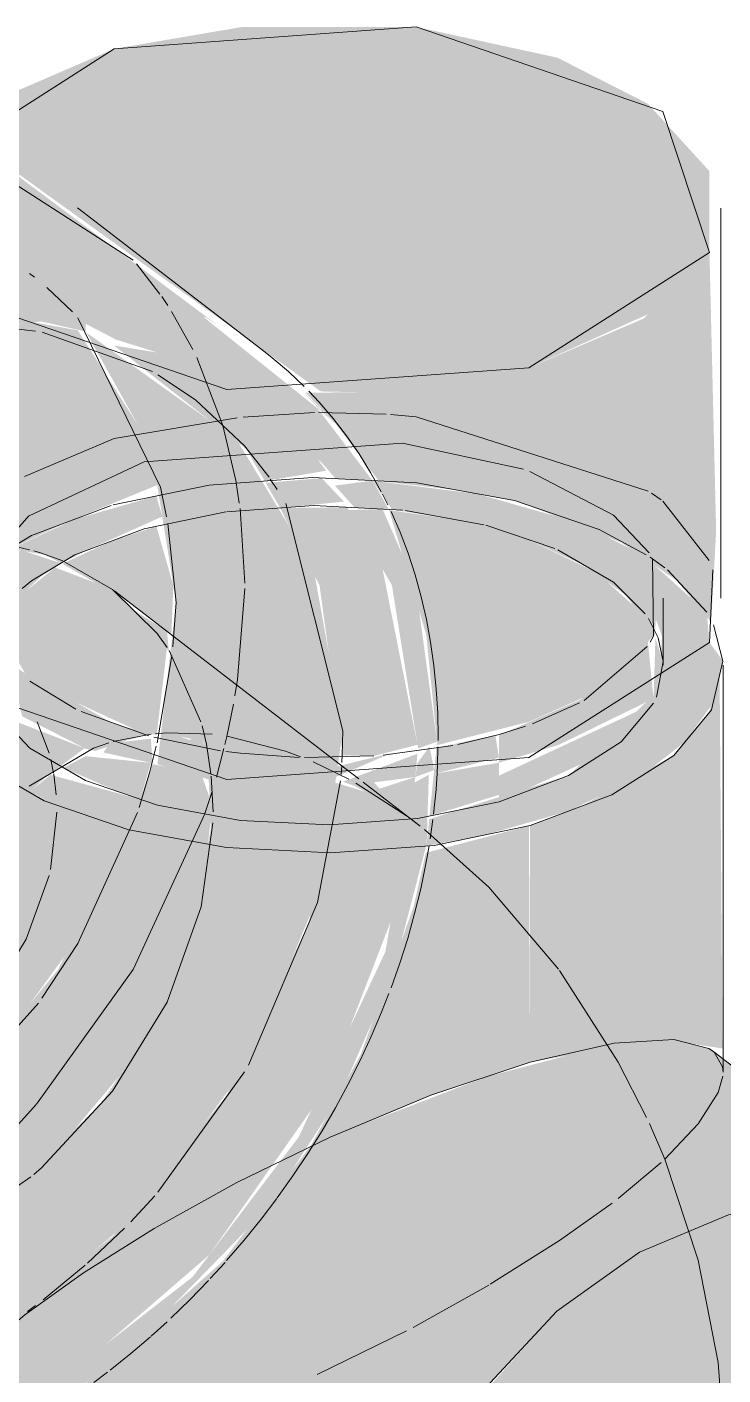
# Model space of a CAD drawing. Header units: metres. Extents: x 34 to 87, y -2.3 to 19.3.
# Drawn here: x 64.2965 to 64.3225, y 16.4291 to 16.4795 of the extents above; entities that cross this region are included whole.
import ezdxf

# ---------------------------------------------------------------- set-up
doc = ezdxf.new("R2010")
doc.units = ezdxf.units.M
doc.layers.add('P-SANR-FIXT', color=7, linetype='Continuous', lineweight=5)

# ---------------------------------------------------------------- blocks, each defined once
blk = doc.blocks.new('UT_Ducha higiênica - UT_Ducha higiênica-3698909-3D_DT_01')
at = {"layer": 'P-SANR-FIXT', "true_color": 0xf4f4f4, "transparency": 33554560}
for points in [[(-22.908206, 16.466787), (-22.90376, 16.468785), (-22.90146, 16.471093), (-22.90146, 16.474133), (-22.90376, 16.476651), (-22.907139, 16.478373), (-22.912415, 16.479521), (-22.918917, 16.479521), (-22.923698, 16.478706), (-22.908639, 16.467121)], [(-22.913674, 16.465855), (-22.908206, 16.466787), (-22.923698, 16.478706), (-22.928015, 16.476838), (-22.929912, 16.474934), (-22.9273, 16.474041), (-22.915978, 16.465902), (-22.914443, 16.465871)], [(-22.919701, 16.468277), (-22.927987, 16.474467), (-22.929912, 16.474934), (-22.930444, 16.4744), (-22.930592, 16.470059), (-22.926079, 16.470318), (-22.920256, 16.468658), (-22.919828, 16.468364)], [(-22.915159, 16.453216), (-22.916273, 16.459397), (-22.919113, 16.464081), (-22.924749, 16.46811), (-22.922307, 16.463739), (-22.92139, 16.45801), (-22.915534, 16.453504)], [(-22.91344, 16.461495), (-22.91405, 16.462568), (-22.915459, 16.462383), (-22.914715, 16.46156), (-22.913542, 16.4615)], [(-22.9035, 16.454477), (-22.90146, 16.456525), (-22.901564, 16.457649), (-22.903917, 16.459769), (-22.906256, 16.46097), (-22.910116, 16.46207), (-22.91405, 16.462568), (-22.913323, 16.461489), (-22.91094, 16.461109), (-22.908163, 16.460338), (-22.906061, 16.459363), (-22.90458, 16.45828), (-22.903507, 16.456764), (-22.90346, 16.457378), (-22.903233, 16.456764), (-22.90331, 16.455292)], [(-22.909324, 16.450573), (-22.905544, 16.452303), (-22.904549, 16.453055), (-22.904031, 16.45401), (-22.909324, 16.451548), (-22.909324, 16.450826)], [(-22.912784, 16.450048), (-22.914003, 16.451294), (-22.912449, 16.451496), (-22.912373, 16.452366), (-22.915159, 16.451317), (-22.914723, 16.451166), (-22.913042, 16.450197)], [(-22.912449, 16.451496), (-22.911748, 16.451753), (-22.911919, 16.452637), (-22.912373, 16.452013), (-22.912411, 16.451753)], [(-22.930935, 16.425384), (-22.928771, 16.42636), (-22.923648, 16.429555), (-22.917962, 16.435387), (-22.915258, 16.439604), (-22.913323, 16.444036), (-22.912026, 16.448996), (-22.911948, 16.451581), (-22.912479, 16.451287), (-22.91357, 16.444968), (-22.916812, 16.438038), (-22.920773, 16.432815), (-22.927095, 16.427907), (-22.930639, 16.426082), (-22.930934, 16.426184), (-22.930935, 16.425422)]]:
    blk.add_hatch(color=7, dxfattribs=at).paths.add_polyline_path(points)
h = blk.add_hatch(color=7, dxfattribs=at)
h.paths.add_polyline_path([(-22.908206, 16.453558), (-22.905586, 16.454721), (-22.903551, 16.456764), (-22.90376, 16.457409), (-22.905653, 16.459126), (-22.908206, 16.460353), (-22.908206, 16.453866)])
h.paths.add_polyline_path([(-22.901401, 16.457174), (-22.90121, 16.460685), (-22.90146, 16.471093), (-22.903917, 16.468627), (-22.908206, 16.466787), (-22.908206, 16.461637), (-22.904757, 16.460258), (-22.902689, 16.458842), (-22.90146, 16.457355)])
h = blk.add_hatch(color=7, dxfattribs=at)
h.paths.add_polyline_path([(-22.912348, 16.452563), (-22.91164, 16.452814), (-22.912436, 16.458652), (-22.913674, 16.461507), (-22.914936, 16.461469), (-22.913323, 16.458652), (-22.912367, 16.45268)])
h.paths.add_polyline_path([(-22.91405, 16.462568), (-22.9161, 16.465267), (-22.920799, 16.46903), (-22.926874, 16.470506), (-22.930694, 16.469762), (-22.930466, 16.468056), (-22.92642, 16.468516), (-22.924766, 16.468139), (-22.924766, 16.468429), (-22.923638, 16.46784), (-22.920318, 16.466802), (-22.915952, 16.463244), (-22.915427, 16.462638), (-22.914158, 16.462574)])
h.paths.add_polyline_path([(-22.915427, 16.464693), (-22.916724, 16.465972), (-22.915952, 16.465146)])
h = blk.add_hatch(color=7, dxfattribs=at)
h.paths.add_polyline_path([(-22.914003, 16.452281), (-22.91237, 16.452698), (-22.913674, 16.459266), (-22.914996, 16.461574), (-22.917504, 16.461546), (-22.916029, 16.458652), (-22.915159, 16.452305)])
h.paths.add_polyline_path([(-22.921566, 16.456812), (-22.921493, 16.458652), (-22.922127, 16.460865), (-22.92382, 16.460306), (-22.925638, 16.459461), (-22.92312, 16.45801), (-22.921728, 16.456937)])
h.paths.add_polyline_path([(-22.927566, 16.460025), (-22.925546, 16.460987), (-22.922093, 16.462403), (-22.922331, 16.463889), (-22.925062, 16.468186), (-22.92678, 16.468499), (-22.930694, 16.467772), (-22.930694, 16.465837), (-22.930164, 16.465272), (-22.928628, 16.461417), (-22.928217, 16.460119), (-22.927704, 16.460045)])
h.paths.add_polyline_path([(-22.91808, 16.462553), (-22.915778, 16.462939), (-22.916582, 16.463999), (-22.920773, 16.467144), (-22.923712, 16.467619), (-22.91876, 16.463739), (-22.918154, 16.462682)])
h = blk.add_hatch(color=7, dxfattribs=at)
h.paths.add_polyline_path([(-22.911654, 16.452682), (-22.908206, 16.453558), (-22.908206, 16.460353), (-22.91094, 16.461109), (-22.913431, 16.461469), (-22.912039, 16.456798), (-22.91164, 16.452814)])
h.paths.add_polyline_path([(-22.908206, 16.461637), (-22.908206, 16.466787), (-22.914443, 16.465871), (-22.916553, 16.465855), (-22.915427, 16.464693), (-22.913815, 16.462556), (-22.91094, 16.46222), (-22.908745, 16.461822)])
h = blk.add_hatch(color=7, dxfattribs=at)
h.paths.add_polyline_path([(-22.91541, 16.451503), (-22.913323, 16.452397), (-22.915352, 16.451896), (-22.915402, 16.451557)])
h.paths.add_polyline_path([(-22.921658, 16.456184), (-22.921728, 16.456937), (-22.923151, 16.457853), (-22.921668, 16.456206)])
h.paths.add_polyline_path([(-22.925674, 16.459479), (-22.924766, 16.459951), (-22.921905, 16.461227), (-22.922127, 16.461997), (-22.925178, 16.461125), (-22.92755, 16.460023), (-22.926294, 16.459796)])
h.paths.add_polyline_path([(-22.917504, 16.461546), (-22.915117, 16.461786), (-22.915952, 16.462665), (-22.918041, 16.462485), (-22.91766, 16.46182)])
h = blk.add_hatch(color=7, dxfattribs=at)
h.paths.add_polyline_path([(-22.891686, 16.433828), (-22.894737, 16.436171), (-22.894993, 16.435276), (-22.893732, 16.434871), (-22.892088, 16.434033)])
h.paths.add_polyline_path([(-22.930934, 16.441347), (-22.930771, 16.444557), (-22.930937, 16.444377), (-22.930934, 16.441461)])
h.paths.add_polyline_path([(-22.928011, 16.449766), (-22.926318, 16.451453), (-22.924807, 16.452573), (-22.927343, 16.453555), (-22.927755, 16.450479)])
h.paths.add_polyline_path([(-22.922116, 16.453064), (-22.921728, 16.456339), (-22.923765, 16.458506), (-22.925915, 16.459325), (-22.927704, 16.457869), (-22.92804, 16.457087), (-22.926861, 16.45508), (-22.922811, 16.453216), (-22.922127, 16.453067)])
h.paths.add_polyline_path([(-22.928375, 16.459508), (-22.927704, 16.460045), (-22.928422, 16.45986), (-22.928416, 16.459815)])
h = blk.add_hatch(color=7, dxfattribs=at)
h.paths.add_polyline_path([(-22.924401, 16.452473), (-22.923251, 16.452861), (-22.922331, 16.453111), (-22.923765, 16.453502), (-22.927143, 16.455441), (-22.927635, 16.455819), (-22.927143, 16.453764), (-22.924766, 16.452552)])
h.paths.add_polyline_path([(-22.928151, 16.457331), (-22.92642, 16.459003), (-22.925674, 16.459479), (-22.927147, 16.459965), (-22.927894, 16.459815), (-22.928344, 16.45927), (-22.928217, 16.457478)])
h = blk.add_hatch(color=7, dxfattribs=at)
h.paths.add_polyline_path([(-22.933587, 16.428222), (-22.927816, 16.431035), (-22.922984, 16.435005), (-22.918721, 16.440735), (-22.916051, 16.44713), (-22.915159, 16.453216), (-22.92139, 16.45801), (-22.922085, 16.451969), (-22.92017, 16.451404), (-22.920093, 16.449522), (-22.920843, 16.44554), (-22.922203, 16.442303), (-22.924201, 16.439283), (-22.927438, 16.436167), (-22.930644, 16.434213), (-22.933094, 16.433256), (-22.936147, 16.432805), (-22.939776, 16.433035), (-22.939572, 16.432821), (-22.933789, 16.428377)])
h.paths.add_polyline_path([(-22.920338, 16.452677), (-22.921236, 16.453009), (-22.920357, 16.452824)])
h = blk.add_hatch(color=7, dxfattribs=at)
h.paths.add_polyline_path([(-22.912033, 16.448921), (-22.909815, 16.449339), (-22.906726, 16.450219), (-22.903979, 16.451548), (-22.90238, 16.452805), (-22.901322, 16.454257), (-22.900956, 16.455829), (-22.90146, 16.456525), (-22.906726, 16.451548), (-22.91094, 16.45024), (-22.911933, 16.449917), (-22.912031, 16.448941)])
h.paths.add_polyline_path([(-22.923218, 16.449543), (-22.922735, 16.450661), (-22.926082, 16.451579), (-22.92688, 16.450931), (-22.925062, 16.450174), (-22.924189, 16.449875)])
h = blk.add_hatch(color=7, dxfattribs=at)
h.paths.add_polyline_path([(-22.909324, 16.452029), (-22.907102, 16.452692), (-22.903551, 16.454426), (-22.90376, 16.456554), (-22.906256, 16.454395), (-22.909324, 16.453055), (-22.909324, 16.452219)])
h.paths.add_polyline_path([(-22.903546, 16.454431), (-22.9035, 16.454477), (-22.903198, 16.455829), (-22.90348, 16.456683), (-22.903521, 16.455292)])
h = blk.add_hatch(color=7, dxfattribs=at)
h.paths.add_polyline_path([(-22.908163, 16.40763), (-22.906626, 16.408496), (-22.907269, 16.408348), (-22.908163, 16.407794)])
h.paths.add_polyline_path([(-22.908163, 16.44084), (-22.90376, 16.441626), (-22.902249, 16.441548), (-22.90097, 16.441351), (-22.901081, 16.455292), (-22.90148, 16.45389), (-22.902797, 16.452303), (-22.906256, 16.450396), (-22.908163, 16.44968), (-22.908163, 16.441548)])
h = blk.add_hatch(color=7, dxfattribs=at)
h.paths.add_polyline_path([(-22.940329, 16.427149), (-22.933587, 16.428222), (-22.939823, 16.433014), (-22.940618, 16.432657), (-22.946651, 16.431965), (-22.952337, 16.433558), (-22.944885, 16.428256), (-22.941524, 16.42744)])
h.paths.add_polyline_path([(-22.936147, 16.432805), (-22.931877, 16.433695), (-22.928445, 16.435449), (-22.926124, 16.437211), (-22.923159, 16.440742), (-22.921728, 16.443079), (-22.920427, 16.446802), (-22.920042, 16.450439), (-22.920447, 16.451613), (-22.922275, 16.451978), (-22.92276, 16.450604), (-22.925792, 16.444313), (-22.930114, 16.439019), (-22.935371, 16.435008), (-22.938896, 16.433202), (-22.937343, 16.432977)])
h.paths.add_polyline_path([(-22.920338, 16.452677), (-22.920447, 16.453068), (-22.921013, 16.452824), (-22.920447, 16.452701)])
h = blk.add_hatch(color=7, dxfattribs=at)
h.paths.add_polyline_path([(-22.911762, 16.451613), (-22.909324, 16.452219), (-22.909462, 16.453055), (-22.911663, 16.45259), (-22.911748, 16.451753)])
h.paths.add_polyline_path([(-22.92227, 16.452009), (-22.922331, 16.452928), (-22.923888, 16.452746), (-22.924104, 16.452408), (-22.922331, 16.452023)])
h = blk.add_hatch(color=7, dxfattribs=at)
h.paths.add_polyline_path([(-22.911921, 16.450037), (-22.909324, 16.450826), (-22.909324, 16.452029), (-22.911762, 16.451613), (-22.91192, 16.450048)])
h.paths.add_polyline_path([(-22.922735, 16.450661), (-22.922331, 16.452023), (-22.924774, 16.452275), (-22.925596, 16.451837), (-22.923494, 16.450921), (-22.923159, 16.450806)])
h = blk.add_hatch(color=7, dxfattribs=at)
h.paths.add_polyline_path([(-22.930937, 16.426186), (-22.926245, 16.428377), (-22.920147, 16.433642), (-22.915781, 16.439852), (-22.913161, 16.44664), (-22.912449, 16.451496), (-22.914003, 16.450986), (-22.914347, 16.450949), (-22.915442, 16.451287), (-22.916437, 16.446021), (-22.919509, 16.439588), (-22.923765, 16.434321), (-22.929139, 16.430214), (-22.933587, 16.428222), (-22.930948, 16.426195)])
h.paths.add_polyline_path([(-22.939823, 16.433014), (-22.939264, 16.433264), (-22.94071, 16.433695), (-22.940125, 16.433246)])
h = blk.add_hatch(color=7, dxfattribs=at)
h.paths.add_polyline_path([(-22.91475, 16.40622), (-22.911003, 16.406726), (-22.909939, 16.406962), (-22.908163, 16.407794), (-22.908304, 16.408053), (-22.914245, 16.406364)])
h.paths.add_polyline_path([(-22.924062, 16.407767), (-22.924572, 16.410712), (-22.924286, 16.412574), (-22.926479, 16.410866), (-22.926878, 16.409979), (-22.924844, 16.408222), (-22.92441, 16.40797)])
h.paths.add_polyline_path([(-22.930075, 16.409213), (-22.928925, 16.410379), (-22.927037, 16.411607), (-22.923431, 16.413428), (-22.92061, 16.414201), (-22.916494, 16.415072), (-22.922203, 16.419765), (-22.924844, 16.42288), (-22.927434, 16.427132), (-22.930936, 16.425091), (-22.930771, 16.410776), (-22.930283, 16.409434)])
h.paths.add_polyline_path([(-22.9164, 16.437664), (-22.911746, 16.439644), (-22.908163, 16.44084), (-22.908206, 16.449671), (-22.91206, 16.448662), (-22.912517, 16.44664), (-22.914482, 16.441144), (-22.916348, 16.43774)])
h.paths.add_polyline_path([(-22.93081, 16.438455), (-22.928698, 16.440481), (-22.924844, 16.44578), (-22.923218, 16.449543), (-22.927037, 16.450962), (-22.928011, 16.449766), (-22.929115, 16.447091), (-22.930495, 16.444532), (-22.930934, 16.441347), (-22.93086, 16.439606)])
h = blk.add_hatch(color=7, dxfattribs=at)
h.paths.add_polyline_path([(-22.91357, 16.418236), (-22.912742, 16.42288), (-22.911272, 16.426301), (-22.909815, 16.428679), (-22.90716, 16.43154), (-22.90376, 16.433873), (-22.899837, 16.435273), (-22.897052, 16.435573), (-22.895042, 16.435539), (-22.894737, 16.436171), (-22.90148, 16.441351), (-22.902797, 16.441685), (-22.90511, 16.441528), (-22.909815, 16.440288), (-22.91526, 16.438193), (-22.9164, 16.437664), (-22.919646, 16.433401), (-22.925276, 16.428377), (-22.926119, 16.42789), (-22.913644, 16.418293)])
h.paths.add_polyline_path([(-22.935371, 16.435008), (-22.933877, 16.435967), (-22.93081, 16.438455), (-22.931058, 16.444246), (-22.932913, 16.442332), (-22.935599, 16.440518), (-22.938985, 16.439358), (-22.940679, 16.439091), (-22.935775, 16.435319)])
h = blk.add_hatch(color=7, dxfattribs=at)
h.paths.add_polyline_path([(-22.908163, 16.408093), (-22.907215, 16.408601), (-22.908163, 16.408784), (-22.908163, 16.40812)])
h.paths.add_polyline_path([(-22.901927, 16.40915), (-22.90148, 16.409994), (-22.902299, 16.40956)])
h.paths.add_polyline_path([(-22.902299, 16.41546), (-22.90096, 16.415689), (-22.901232, 16.423903), (-22.901707, 16.421521), (-22.903304, 16.418101), (-22.904575, 16.416255), (-22.903669, 16.415658), (-22.902706, 16.415519)])
h.paths.add_polyline_path([(-22.90097, 16.440661), (-22.90098, 16.440967), (-22.901102, 16.44084)])
h = blk.add_hatch(color=7, dxfattribs=at)
h.paths.add_polyline_path([(-22.901363, 16.408526), (-22.899675, 16.409069), (-22.897997, 16.410011), (-22.899376, 16.410592), (-22.90138, 16.409809), (-22.901876, 16.409093), (-22.90138, 16.408545)])
h.paths.add_polyline_path([(-22.913273, 16.415986), (-22.906349, 16.418236), (-22.9066, 16.419168), (-22.906653, 16.420828), (-22.906154, 16.42288), (-22.905267, 16.424585), (-22.904156, 16.42594), (-22.902803, 16.427056), (-22.901121, 16.42791), (-22.899837, 16.4282), (-22.898487, 16.4284), (-22.895405, 16.435335), (-22.89776, 16.43558), (-22.90148, 16.434831), (-22.904069, 16.433743), (-22.90716, 16.43154), (-22.91, 16.428377), (-22.911852, 16.425354), (-22.913133, 16.421792), (-22.913448, 16.417312), (-22.913275, 16.416004)])
h.paths.add_polyline_path([(-22.88836, 16.422036), (-22.887932, 16.425518), (-22.888523, 16.428377), (-22.89046, 16.423848), (-22.888369, 16.422044)])
h.paths.add_polyline_path([(-22.891734, 16.423208), (-22.891734, 16.423821), (-22.892051, 16.423576), (-22.891744, 16.423219)])
at = {"layer": 'P-SANR-FIXT', "color": 8, "true_color": 0x7a7a7a}
for p, q in [((-22.929798, 16.475189), (-22.922988, 16.470806)), ((-22.918059, 16.467366), (-22.92507, 16.472759)), ((-22.923698, 16.464138), (-22.91911, 16.464921)), ((-22.918884, 16.464945), (-22.916219, 16.465117)), ((-22.916054, 16.46512), (-22.913537, 16.465056)), ((-22.927053, 16.462726), (-22.923698, 16.464138)), ((-22.926884, 16.461259), (-22.922581, 16.463278)), ((-22.908167, 16.462907), (-22.90505, 16.461282)), ((-22.903622, 16.462096), (-22.903266, 16.461847)), ((-22.919532, 16.4614), (-22.922581, 16.460772)), ((-22.909888, 16.460923), (-22.912815, 16.461456)), ((-22.903204, 16.4618), (-22.901468, 16.459588)), ((-22.907234, 16.460031), (-22.909819, 16.460905)), ((-22.905043, 16.461277), (-22.903709, 16.459867)), ((-22.925588, 16.459553), (-22.923765, 16.458506)), ((-22.903133, 16.459313), (-22.903681, 16.459704)), ((-22.926793, 16.458823), (-22.927147, 16.458539)), ((-22.901561, 16.457649), (-22.903029, 16.459232)), ((-22.915717, 16.452316), (-22.923683, 16.458444)), ((-22.903787, 16.456371), (-22.906145, 16.454359)), ((-22.903444, 16.454481), (-22.903191, 16.455806)), ((-22.925139, 16.454036), (-22.926861, 16.45508)), ((-22.90632, 16.454263), (-22.908069, 16.453485)), ((-22.922409, 16.453031), (-22.924933, 16.453938)), ((-22.908329, 16.453392), (-22.909324, 16.453079)), ((-22.919735, 16.452479), (-22.922219, 16.45298)), ((-22.920038, 16.453098), (-22.921731, 16.45314)), ((-22.920342, 16.453099), (-22.920259, 16.452722)), ((-22.917305, 16.452458), (-22.919485, 16.453025)), ((-22.911598, 16.452861), (-22.911598, 16.452981)), ((-22.909324, 16.453079), (-22.91086, 16.452707)), ((-22.924473, 16.45257), (-22.92688, 16.451154)), ((-22.914003, 16.452281), (-22.916593, 16.452219)), ((-22.911054, 16.452668), (-22.913656, 16.452309)), ((-22.925866, 16.450829), (-22.925959, 16.451606)), ((-22.922368, 16.451707), (-22.922771, 16.450361)), ((-22.920078, 16.451523), (-22.92001, 16.450197)), ((-22.912784, 16.450048), (-22.914679, 16.451268)), ((-22.912266, 16.449661), (-22.914398, 16.451302)), ((-22.926079, 16.44804), (-22.925841, 16.450181)), ((-22.912264, 16.449663), (-22.912619, 16.449929)), ((-22.911895, 16.449182), (-22.911796, 16.449908)), ((-22.926536, 16.443046), (-22.930731, 16.438368)), ((-22.90148, 16.441351), (-22.901348, 16.441266)), ((-22.903133, 16.437213), (-22.903704, 16.438545)), ((-22.904868, 16.43575), (-22.903264, 16.437089)), ((-22.920111, 16.432755), (-22.91956, 16.43336)), ((-22.912536, 16.430931), (-22.909702, 16.432514)), ((-22.922325, 16.4306), (-22.921729, 16.431143)), ((-22.916114, 16.429176), (-22.912784, 16.430803)), ((-22.92446, 16.428876), (-22.923948, 16.429261))]:
    blk.add_line(p, q, dxfattribs=at)
at = {"layer": 'P-SANR-FIXT'}
for p, q in [((-22.901035, 16.458178), (-22.901035, 16.472747)), ((-22.903187, 16.455672), (-22.903187, 16.458178)), ((-22.900952, 16.440461), (-22.900952, 16.455672)), ((-22.891605, 16.433766), (-22.901346, 16.44126))]:
    blk.add_line(p, q, dxfattribs=at)
at = {"layer": 'P-SANR-FIXT', "color": 9, "true_color": 0xb7b7b7}
for p, q in [((-22.922867, 16.470666), (-22.921992, 16.46954)), ((-22.92687, 16.470307), (-22.926685, 16.470167)), ((-22.926221, 16.469792), (-22.925258, 16.468874)), ((-22.921928, 16.469449), (-22.921704, 16.469117)), ((-22.92156, 16.468893), (-22.920758, 16.467467)), ((-22.925062, 16.468658), (-22.921974, 16.46233)), ((-22.928269, 16.468348), (-22.926643, 16.468159)), ((-22.926389, 16.468114), (-22.922276, 16.466643)), ((-22.920615, 16.467175), (-22.919648, 16.464635)), ((-22.922072, 16.466527), (-22.920668, 16.465587)), ((-22.913722, 16.462157), (-22.913947, 16.462563)), ((-22.913482, 16.46167), (-22.913674, 16.46206)), ((-22.917293, 16.461717), (-22.915159, 16.453216)), ((-22.921703, 16.460973), (-22.92139, 16.45801)), ((-22.927508, 16.460129), (-22.926873, 16.459989)), ((-22.923765, 16.458506), (-22.922076, 16.456827)), ((-22.92139, 16.45801), (-22.921481, 16.456704)), ((-22.922072, 16.456821), (-22.921728, 16.456339)), ((-22.903191, 16.455806), (-22.903375, 16.456691)), ((-22.92155, 16.456028), (-22.922102, 16.452771)), ((-22.921651, 16.456221), (-22.920463, 16.45356)), ((-22.926132, 16.452387), (-22.926575, 16.453554)), ((-22.92042, 16.453406), (-22.920342, 16.453099)), ((-22.923907, 16.452772), (-22.924473, 16.45257)), ((-22.922321, 16.45309), (-22.923742, 16.452824)), ((-22.921731, 16.45314), (-22.922155, 16.453108)), ((-22.915159, 16.453216), (-22.915178, 16.452326)), ((-22.92213, 16.452648), (-22.922368, 16.451707)), ((-22.920259, 16.452722), (-22.920088, 16.451614)), ((-22.916739, 16.452248), (-22.917305, 16.452458)), ((-22.914557, 16.451423), (-22.915717, 16.452316)), ((-22.91162, 16.45195), (-22.911604, 16.452627)), ((-22.925965, 16.451643), (-22.926069, 16.452146)), ((-22.914938, 16.451412), (-22.916273, 16.452059)), ((-22.91164, 16.451634), (-22.91162, 16.45195)), ((-22.915241, 16.45135), (-22.9161, 16.446802)), ((-22.920047, 16.450951), (-22.920315, 16.450127)), ((-22.920319, 16.450115), (-22.922988, 16.444306)), ((-22.9161, 16.446802), (-22.918689, 16.440725)), ((-22.922988, 16.444306), (-22.926602, 16.439268)), ((-22.918831, 16.440481), (-22.922068, 16.435981)), ((-22.926612, 16.439257), (-22.927504, 16.438269)), ((-22.922187, 16.435845), (-22.923085, 16.434873)), ((-22.923317, 16.434635), (-22.924695, 16.433328)), ((-22.924783, 16.433251), (-22.926361, 16.431959)), ((-22.92664, 16.43175), (-22.926947, 16.431526))]:
    blk.add_line(p, q, dxfattribs=at)
at = {"layer": 'P-SANR-FIXT', "color": 254, "true_color": 0xd5d5d5}
for p, q in [((-22.919648, 16.464635), (-22.91916, 16.462575)), ((-22.921974, 16.46233), (-22.921746, 16.461219)), ((-22.91787, 16.462629), (-22.917614, 16.462243)), ((-22.919, 16.461531), (-22.918826, 16.458738)), ((-22.918827, 16.458534), (-22.919093, 16.455144)), ((-22.921481, 16.456704), (-22.921514, 16.45636)), ((-22.919494, 16.453011), (-22.919566, 16.452704)), ((-22.915178, 16.452326), (-22.915192, 16.452035))]:
    blk.add_line(p, q, dxfattribs=at)
at = {"layer": 'P-SANR-FIXT', "color": 254, "true_color": 0xe4e4e4}
for p, q in [((-22.91916, 16.462575), (-22.919027, 16.461733)), ((-22.919093, 16.455144), (-22.919191, 16.454528)), ((-22.919245, 16.45422), (-22.919494, 16.453011)), ((-22.919602, 16.452557), (-22.919886, 16.451491)), ((-22.915199, 16.451919), (-22.915222, 16.451583))]:
    blk.add_line(p, q, dxfattribs=at)
at = {"layer": 'P-SANR-FIXT'}
for points in [[(-22.923698, 16.478706, 0), (-22.912415, 16.479521, 0), (-22.903204, 16.476368, 0), (-22.90146, 16.471093, 0), (-22.908206, 16.466787, 0)], [(-22.908206, 16.466787, 0), (-22.919489, 16.465972, 0), (-22.9287, 16.469126, 0), (-22.930444, 16.4744, 0), (-22.923698, 16.478706, 0)], [(-22.908206, 16.452219, 0), (-22.919489, 16.451404, 0), (-22.9287, 16.454557, 0), (-22.930742, 16.458916, 0)], [(-22.901335, 16.459234, 0), (-22.90146, 16.456525, 0), (-22.908206, 16.452219, 0)], [(-22.930675, 16.457011, 0), (-22.930948, 16.455515, 0), (-22.93035, 16.453706, 0), (-22.928771, 16.452031, 0), (-22.926318, 16.450604, 0), (-22.923159, 16.449522, 0), (-22.919509, 16.44886, 0), (-22.915616, 16.448662, 0), (-22.911746, 16.448941, 0), (-22.908163, 16.44968, 0)], [(-22.908163, 16.44968, 0), (-22.90511, 16.450826, 0), (-22.902797, 16.452303, 0), (-22.90138, 16.45401, 0), (-22.900956, 16.455829, 0), (-22.901306, 16.457184, 0)], [(-22.928405, 16.45436, 0), (-22.928205, 16.453999, 0), (-22.926861, 16.452573, 0), (-22.924774, 16.451359, 0), (-22.922085, 16.450439, 0), (-22.918979, 16.449875, 0), (-22.915666, 16.449706, 0), (-22.912373, 16.449944, 0), (-22.909324, 16.450573, 0)], [(-22.909324, 16.450573, 0), (-22.906726, 16.451548, 0), (-22.904757, 16.452805, 0), (-22.903551, 16.454257, 0)], [(-22.908163, 16.44084, 0), (-22.905024, 16.441548, 0), (-22.902789, 16.441686, 0), (-22.90148, 16.441351, 0)], [(-22.928771, 16.42993, 0), (-22.927037, 16.431394, 0), (-22.924844, 16.432969, 0), (-22.922203, 16.43463, 0), (-22.91912, 16.43634, 0), (-22.915631, 16.438038, 0), (-22.911867, 16.439604, 0), (-22.908163, 16.44084, 0)], [(-22.895099, 16.435383, 0), (-22.897433, 16.435628, 0), (-22.900751, 16.435137, 0), (-22.904069, 16.433743, 0), (-22.90716, 16.43154, 0), (-22.909815, 16.428679, 0), (-22.911852, 16.425354, 0), (-22.913133, 16.421792, 0), (-22.91357, 16.418236, 0)]]:
    blk.add_polyline3d(points, dxfattribs=at)
at = {"layer": 'P-SANR-FIXT', "color": 8, "true_color": 0x7a7a7a}
for points in [[(-22.916602, 16.466089, 0), (-22.917188, 16.466642, 0), (-22.917801, 16.467163, 0), (-22.918059, 16.467366, 0)], [(-22.913947, 16.462563, 0), (-22.914122, 16.462879, 0), (-22.914555, 16.463576, 0), (-22.91502, 16.464247, 0), (-22.915517, 16.46489, 0), (-22.916044, 16.465504, 0), (-22.916432, 16.465911, 0)], [(-22.913383, 16.465045, 0), (-22.912415, 16.464953, 0), (-22.903751, 16.46218, 0)], [(-22.922581, 16.463278, 0), (-22.912926, 16.463975, 0), (-22.90841, 16.462993, 0)], [(-22.903828, 16.4598, 0), (-22.905586, 16.46074, 0), (-22.908745, 16.461822, 0), (-22.912396, 16.462484, 0), (-22.916288, 16.462682, 0), (-22.920158, 16.462403, 0), (-22.923742, 16.461664, 0)], [(-22.923819, 16.461642, 0), (-22.926794, 16.460518, 0), (-22.928763, 16.459319, 0)], [(-22.912926, 16.461469, 0), (-22.916238, 16.461638, 0), (-22.91949, 16.461405, 0)], [(-22.911598, 16.452981, 0), (-22.911615, 16.453883, 0), (-22.911668, 16.454776, 0), (-22.911756, 16.455658, 0), (-22.911879, 16.456528, 0), (-22.912038, 16.457384, 0), (-22.912232, 16.458225, 0), (-22.91246, 16.45905, 0), (-22.912724, 16.459857, 0), (-22.913023, 16.460645, 0), (-22.913355, 16.461412, 0)], [(-22.928716, 16.458244, 0), (-22.928353, 16.459593, 0), (-22.926887, 16.461257, 0)], [(-22.922581, 16.460772, 0), (-22.925178, 16.459796, 0), (-22.92679, 16.458825, 0)], [(-22.903862, 16.457587, 0), (-22.905043, 16.458771, 0), (-22.907131, 16.459985, 0)], [(-22.903586, 16.459658, 0), (-22.903551, 16.456764, 0), (-22.903679, 16.456539, 0)], [(-22.903375, 16.456691, 0), (-22.903699, 16.457345, 0), (-22.903742, 16.457413, 0)], [(-22.916791, 16.452224, 0), (-22.918979, 16.452381, 0), (-22.919526, 16.45245, 0)], [(-22.911769, 16.450109, 0), (-22.911677, 16.451032, 0), (-22.91164, 16.451634, 0)], [(-22.920018, 16.449784, 0), (-22.920447, 16.44664, 0), (-22.921728, 16.443079, 0), (-22.923765, 16.439754, 0), (-22.92642, 16.436892, 0), (-22.926711, 16.43664, 0)], [(-22.922835, 16.450169, 0), (-22.925062, 16.445275, 0), (-22.926403, 16.443228, 0)], [(-22.907098, 16.444314, 0), (-22.909702, 16.447378, 0), (-22.912104, 16.44954, 0)], [(-22.913353, 16.443622, 0), (-22.913028, 16.444542, 0), (-22.912736, 16.445466, 0), (-22.912476, 16.446394, 0), (-22.912249, 16.447323, 0), (-22.912055, 16.448253, 0), (-22.911939, 16.448927, 0)], [(-22.930114, 16.441312, 0), (-22.928344, 16.443219, 0), (-22.926986, 16.445436, 0), (-22.926132, 16.447811, 0)], [(-22.903811, 16.438777, 0), (-22.904868, 16.440842, 0), (-22.90706, 16.444263, 0)], [(-22.917607, 16.435771, 0), (-22.917025, 16.43659, 0), (-22.916468, 16.437425, 0), (-22.915937, 16.438275, 0), (-22.915434, 16.439139, 0), (-22.914959, 16.440016, 0), (-22.914512, 16.440904, 0), (-22.914095, 16.441802, 0), (-22.913709, 16.442708, 0), (-22.913439, 16.443402, 0)], [(-22.901286, 16.441215, 0), (-22.90097, 16.440661, 0), (-22.900952, 16.440461, 0)], [(-22.900961, 16.440312, 0), (-22.901134, 16.439704, 0), (-22.901876, 16.438541, 0), (-22.903133, 16.437213, 0)], [(-22.903133, 16.437213, 0), (-22.901876, 16.433448, 0), (-22.901134, 16.429615, 0), (-22.900959, 16.427247, 0)], [(-22.926818, 16.436551, 0), (-22.929511, 16.434689, 0), (-22.929962, 16.434446, 0)], [(-22.9195, 16.433426, 0), (-22.918846, 16.434188, 0), (-22.918215, 16.43497, 0), (-22.917629, 16.435742, 0)], [(-22.909653, 16.432542, 0), (-22.90706, 16.434174, 0), (-22.905098, 16.435574, 0)], [(-22.92159, 16.431271, 0), (-22.920873, 16.431966, 0), (-22.920176, 16.432685, 0)], [(-22.923848, 16.429336, 0), (-22.923078, 16.429955, 0), (-22.922345, 16.430583, 0)]]:
    blk.add_polyline3d(points, dxfattribs=at)
at = {"layer": 'P-SANR-FIXT', "color": 9, "true_color": 0xb7b7b7}
for points in [[(-22.920668, 16.465587, 0), (-22.918831, 16.463864, 0), (-22.917914, 16.462693, 0)], [(-22.926711, 16.459946, 0), (-22.92642, 16.45986, 0), (-22.925625, 16.459568, 0)]]:
    blk.add_polyline3d(points, dxfattribs=at)

msp = doc.modelspace()

# ---------------------------------------------------------------- block references
at = {"layer": 'P-SANR-FIXT', "color": 8, "true_color": 0x7a7a7a}
msp.add_blockref('UT_Ducha higiênica - UT_Ducha higiênica-3698909-3D_DT_01', (87.223444, 0), dxfattribs=at)

doc.saveas('drawing.dxf')
